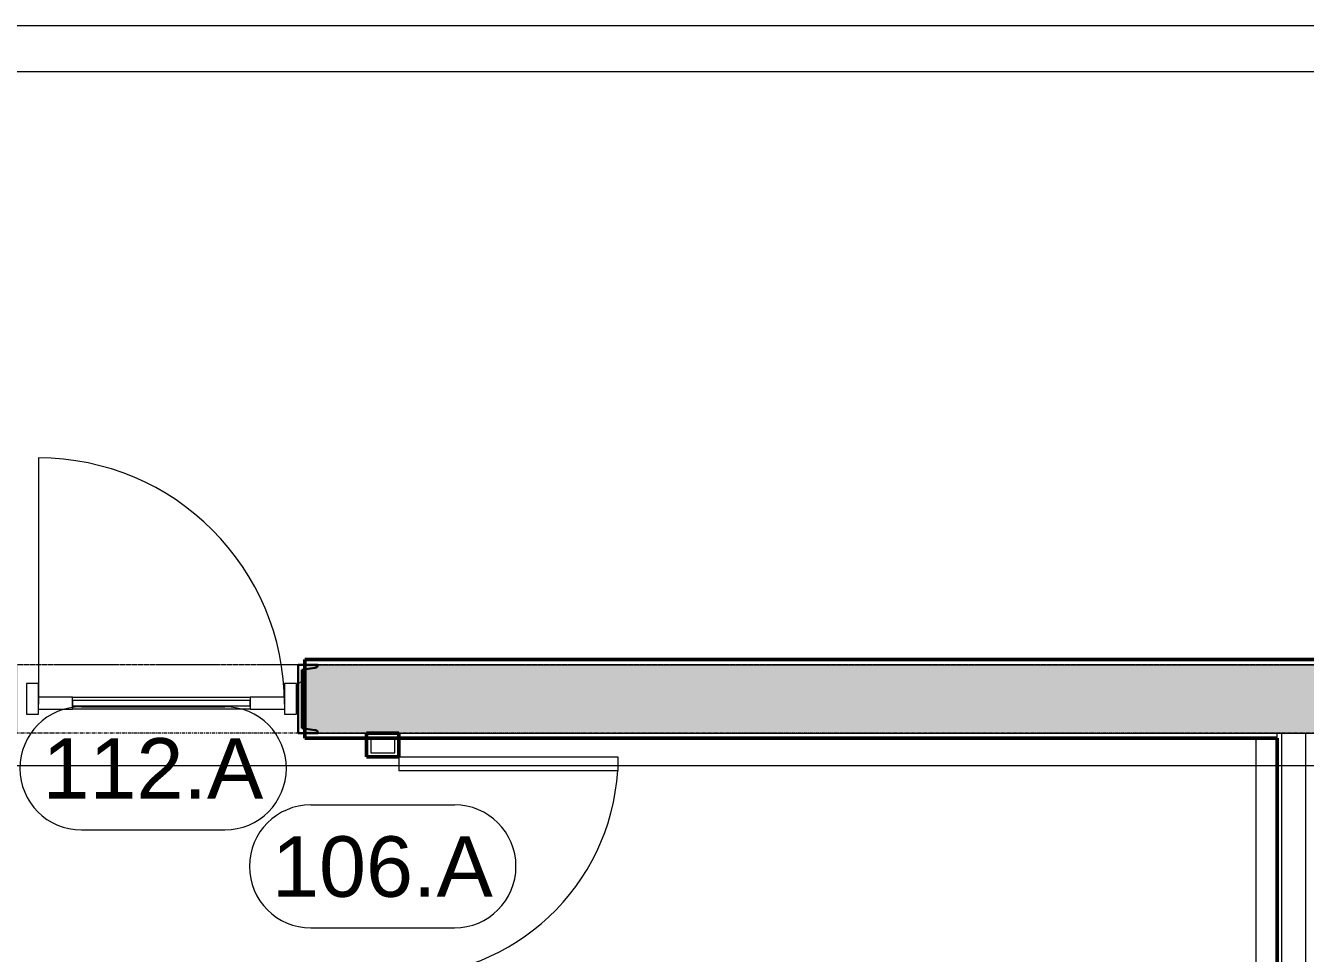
# Model space of a CAD drawing. Header units: inches. Extents: x 23906 to 26716, y -23130 to -20467.
# Drawn here: x 25119.9 to 25307.1, y -22401.8 to -22266.1 of the extents above; entities that cross this region are included whole.
import ezdxf

# ---------------------------------------------------------------- set-up
doc = ezdxf.new("R2010")
doc.units = ezdxf.units.IN
doc.header["$MEASUREMENT"] = 0
doc.linetypes.add('Grid Line 1_2_', pattern=[0.875, 0.5, -0.125, 0.125, -0.125])
for name, color, linetype, lineweight in [('A-AREA', 32, 'Continuous', 9), ('A-DOOR', 31, 'Continuous', 13), ('A-DOOR-IDEN', 31, 'Continuous', 9), ('A-FLOR', 192, 'Continuous', 13), ('A-GLAZ-CWMG', 51, 'Continuous', 9), ('A-WALL', 113, 'Continuous', 13), ('A-WALL-PATT', 111, 'Continuous', 50), ('G-ANNO-SYMB', 111, 'Continuous', 9), ('I-WALL', 2, 'Continuous', 13), ('L-SITE-WALL', 31, 'Continuous', 13), ('S-COLS', 52, 'Continuous', 9), ('S-GRID', 1, 'Continuous', 9)]:
    doc.layers.add(name, color=color, linetype=linetype, lineweight=lineweight)
doc.styles.add('Arial_1', font='arial.ttf', dxfattribs={"height": 8.851796})
pattern_1 = [(0, (0, 0), (30.72, 7.68), [1.267, -21.773, 1.267, -21.773, -122.88]), (0, (0, 0), (30.72, 7.68), [-46.08, 1.267, -44.813, 1.267, -21.773, -53.76]), (0, (0, 0), (30.72, 7.68), [-115.2, 1.267, -14.093, 1.267, -37.133]), (120, (11.52, 3.84), (-22.0110751, 22.7643004), [1.267, -21.773, 1.267, -21.773, -122.88]), (120, (11.52, 3.84), (-22.0110751, 22.7643004), [-46.08, 1.267, -44.813, 1.267, -21.773, -53.76]), (120, (11.52, 3.84), (-22.0110751, 22.7643004), [-115.2, 1.267, -14.093, 1.267, -37.133]), (240, (15.36, 19.2), (-8.7089249, -30.4443004), [1.267, -21.773, 1.267, -21.773, -122.88]), (240, (15.36, 19.2), (-8.7089249, -30.4443004), [-46.08, 1.267, -44.813, 1.267, -21.773, -53.76]), (240, (15.36, 19.2), (-8.7089249, -30.4443004), [-115.2, 1.267, -14.093, 1.267, -37.133])]

# ---------------------------------------------------------------- blocks, each defined once
blk = doc.blocks.new('Single-Flush - 32_ x 84_-460923-Enlarged First Floor Plan _East_')
at = {"layer": 'A-DOOR', "lineweight": 20}
for p, q in [((14, -2.37), (14, -34.38)), ((16, -2.37), (14, -2.37)), ((16, -2.37), (16, -34.38)), ((16, -34.38), (14, -34.38))]:
    blk.add_line(p, q, dxfattribs=at)
at = {"layer": 'A-DOOR', "lineweight": 9}
blk.add_arc((16, -2.37), 32.07, 180, 266.4241, dxfattribs=at)
blk = doc.blocks.new('Door_Single_Storefront - one-1317095-Enlarged First Floor Plan _East_')
at = {"layer": 'A-DOOR'}
for p, q in [((-18, 36), (-18, 0)), ((-13, 1), (-18, 1)), ((-13, -0.75), (-13, 1)), ((-13, 1), (13, 1)), ((13, 0.5), (-13, 0.5)), ((-13, 0.5), (-13, -0.25)), ((18, 1), (13, 1)), ((13, 1), (13, -0.75)), ((13, -0.25), (13, 0.5)), ((-18, -0.75), (-13, -0.75)), ((-13, -0.25), (13, -0.25)), ((13, -0.75), (-13, -0.75)), ((13, -0.75), (18, -0.75))]:
    blk.add_line(p, q, dxfattribs=at)
blk.add_arc((-18, 0), 36, 360, 90, dxfattribs=at)
blk = doc.blocks.new('Rectangular Mullion - Interior 1_75_ x 4_5_-1317096-Enlarged First Floor Plan _East_')
at = {"layer": 'A-GLAZ-CWMG', "lineweight": 20}
for p, q in [((-1.75, 1.5), (0, 1.5)), ((-1.75, -3), (-1.75, 1.5)), ((0, 1.5), (0, -3)), ((0, -3), (-1.75, -3))]:
    blk.add_line(p, q, dxfattribs=at)
blk = doc.blocks.new('Rectangular Mullion - Interior 1_75_ x 4_5_-1317097-Enlarged First Floor Plan _East_')
at = {"layer": 'A-GLAZ-CWMG', "lineweight": 20}
for p, q in [((0, 1.5), (-1.75, 1.5)), ((-1.75, 1.5), (-1.75, -3)), ((0, -3), (0, 1.5)), ((-1.75, -3), (0, -3))]:
    blk.add_line(p, q, dxfattribs=at)
blk = doc.blocks.new('Door Tag - Door Tag-4658-Enlarged First Floor Plan _East_')
at = {"layer": 'A-DOOR-IDEN'}
for p, q in [((-0.109375, 0.09375), (0.109375, 0.09375)), ((-0.109375, -0.09375), (0.109375, -0.09375))]:
    blk.add_line(p, q, dxfattribs=at)
for centre, start, end in [((-0.109375, 0), 90, 270), ((0.109375, 0), 270, 90)]:
    blk.add_arc(centre, 0.09375, start, end, dxfattribs=at)

msp = doc.modelspace()

# ---------------------------------------------------------------- hatches: boundary and pattern name
at = {"layer": 'A-WALL-PATT', "lineweight": 9}
h = msp.add_hatch(dxfattribs=at)
h.set_pattern_fill('FP_9', color=256, style=0, pattern_type=2)
h.set_pattern_definition([(161.57, (0.48, 0.48), (-3.839953776, -1.544e-05), [0, -27.322, 3.034, 0]), (18.43, (-0.48, 0.48), (-3.839953776, 1.544e-05), [0, -27.322, 3.034, 0]), (108.43, (0.48, 0.48), (1.919622, -9.60052459), [9.106, -21.25]), (71.57, (-0.48, 0.48), (1.919622, 9.60052459), [9.106, -21.25])])
h.paths.add_polyline_path([(25739.52, -22369.55), (25739.52, -22359.55), (25562.77, -22359.55), (25562.77, -22369.55), (25689.85, -22369.55)], flags=0)
h.paths.add_polyline_path([(25482.27, -22369.55), (25482.27, -22359.55), (25160.77, -22359.55), (25160.77, -22369.55), (25420.26, -22369.55)], flags=0)
h.paths.add_polyline_path([(25118.77, -22369.55), (25118.77, -22359.55), (24919.52, -22359.55), (24919.52, -22369.55), (25015.88, -22369.55)], flags=0)
h.paths.add_polyline_path([(24842.89, -22369.55), (24842.89, -22359.55), (24630.02, -22359.55), (24630.02, -22369.55), (24813.69, -22369.55)], flags=0)
h = msp.add_hatch(dxfattribs=at)
h.set_pattern_fill('FP_8', color=256, style=0, pattern_type=2)
h.set_pattern_definition(pattern_1)
h.paths.add_polyline_path([(25169.77, -22787.3), (25170.39, -22787.3), (25170.39, -22627.05), (25169.77, -22627.05), (25169.77, -22786.55)], flags=0)
h.paths.add_polyline_path([(25169.77, -22623.55), (25170.39, -22623.55), (25170.39, -22602.68), (25172.14, -22602.68), (25172.14, -22602.05), (25169.77, -22602.05), (25169.77, -22622.93)], flags=0)
h.paths.add_polyline_path([(25169.77, -22566.05), (25172.14, -22566.05), (25172.14, -22565.43), (25170.39, -22565.43), (25170.39, -22553.68), (25172.14, -22553.68), (25172.14, -22553.05), (25169.77, -22553.05)], flags=0)
h.paths.add_polyline_path([(25172.14, -22517.05), (25172.14, -22516.43), (25170.39, -22516.43), (25170.39, -22405.68), (25172.14, -22405.68), (25172.14, -22405.05), (25169.77, -22405.05), (25169.77, -22517.05)], flags=0)
h.paths.add_polyline_path([(25169.77, -22373.05), (25172.14, -22373.05), (25172.14, -22372.43), (25170.39, -22372.43), (25170.39, -22369.55), (25169.77, -22369.55)], flags=0)
h = msp.add_hatch(dxfattribs=at)
h.set_pattern_fill('FP_8', color=256, style=0, pattern_type=2)
h.set_pattern_definition(pattern_1)
h.paths.add_polyline_path([(25173.89, -22787.3), (25174.52, -22787.3), (25174.52, -22602.05), (25172.14, -22602.05), (25172.14, -22602.68), (25173.89, -22602.68), (25173.89, -22786.55)], flags=0)
h.paths.add_polyline_path([(25174.52, -22566.05), (25174.52, -22561.05), (25173.89, -22561.05), (25173.89, -22565.43), (25172.14, -22565.43), (25172.14, -22566.05)], flags=0)
h.paths.add_polyline_path([(25174.52, -22557.55), (25174.52, -22553.05), (25172.14, -22553.05), (25172.14, -22553.68), (25173.89, -22553.68), (25173.89, -22557.55)], flags=0)
h.paths.add_polyline_path([(25172.14, -22517.05), (25174.52, -22517.05), (25174.52, -22405.05), (25172.14, -22405.05), (25172.14, -22405.68), (25173.89, -22405.68), (25173.89, -22516.43), (25172.14, -22516.43)], flags=0)
h.paths.add_polyline_path([(25172.14, -22373.05), (25174.52, -22373.05), (25174.52, -22369.55), (25170.39, -22369.55), (25170.39, -22370.18), (25173.89, -22370.18), (25173.89, -22372.43), (25172.14, -22372.43)], flags=0)
h = msp.add_hatch(dxfattribs=at)
h.set_pattern_fill('FP_8', color=256, style=0, pattern_type=2)
h.set_pattern_definition(pattern_1)
h.paths.add_polyline_path([(25303.64, -22787.3), (25303.64, -22561.05), (25303.02, -22561.05), (25303.02, -22787.3)], flags=0)
h.paths.add_polyline_path([(25303.64, -22557.55), (25303.64, -22369.55), (25303.02, -22369.55), (25303.02, -22557.55)], flags=0)
at = {"layer": 'S-COLS'}
h = msp.add_hatch(dxfattribs=at)
h.set_pattern_fill('FP_12', color=256, style=0, pattern_type=2)
h.set_pattern_definition([(45, (0, 0), (-9.503515, 9.503515), []), (45, (0, 14.4), (-9.503515, 9.503515), [])])
h.paths.add_polyline_path([(25159.77, -22369.55), (25162.66, -22369.55), (25162.53, -22369.24), (25162.22, -22369.12), (25160.29, -22368.81), (25160.29, -22360.29), (25162.22, -22359.99), (25162.53, -22359.86), (25162.66, -22359.55), (25159.77, -22359.55)], flags=0)

# ---------------------------------------------------------------- linework, layer by layer
at = {"layer": 'A-AREA'}
msp.add_line((25299.89, -22370.3), (25299.89, -22427.4), dxfattribs=at)
at = {"layer": 'A-FLOR'}
msp.add_line((24603.39, -22266.05), (26010.64, -22266.05), dxfattribs=at)
at = {"layer": 'A-WALL'}
for p, q in [((25160.77, -22359.55), (25482.27, -22359.55)), ((25160.77, -22369.55), (25482.27, -22369.55)), ((25170.39, -22370.18), (25173.89, -22370.18)), ((25170.39, -22370.18), (25170.39, -22372.43)), ((25173.89, -22372.43), (25173.89, -22370.18)), ((25303.02, -22370.3), (25303.02, -22369.55)), ((25303.64, -22369.55), (25303.64, -22557.55)), ((25307.14, -22369.55), (25307.14, -22787.3)), ((25170.39, -22372.43), (25173.89, -22372.43))]:
    msp.add_line(p, q, dxfattribs=at)
at = {"layer": 'G-ANNO-SYMB'}
for p, q in [((26314.63, -22272.83), (23915.52, -22272.83)), ((26313.52, -22374.36), (23919.06, -22374.36))]:
    msp.add_line(p, q, dxfattribs=at)
at = {"layer": 'I-WALL', "lineweight": 50}
for p, q in [((25174.52, -22369.55), (25169.77, -22369.55)), ((25169.77, -22369.55), (25169.77, -22373.05)), ((25174.52, -22373.05), (25174.52, -22369.55)), ((25303.02, -22370.3), (25303.02, -22556.93)), ((25169.77, -22373.05), (25174.52, -22373.05))]:
    msp.add_line(p, q, dxfattribs=at)
at = {"layer": 'L-SITE-WALL', "lineweight": 50}
for p, q in [((25482.27, -22358.8), (25160.77, -22358.8)), ((25160.77, -22358.8), (25160.77, -22370.3)), ((25160.77, -22370.3), (25303.02, -22370.3))]:
    msp.add_line(p, q, dxfattribs=at)
at = {"layer": 'S-COLS', "lineweight": 30}
for p, q in [((25162.66, -22359.55), (25159.77, -22359.55)), ((25159.77, -22359.55), (25159.77, -22369.55)), ((25160.29, -22360.29), (25162.22, -22359.99)), ((25160.29, -22368.81), (25160.29, -22360.29)), ((25162.22, -22369.12), (25160.29, -22368.81)), ((25159.77, -22369.55), (25162.66, -22369.55))]:
    msp.add_line(p, q, dxfattribs=at)
for centre, start, end in [((25162.22, -22359.55), 270, 0), ((25162.22, -22369.55), 0, 90)]:
    msp.add_arc(centre, 0.436, start, end, dxfattribs=at)
at = {"layer": 'S-GRID', "linetype": 'Grid Line 1_2_'}
for p, q in [((26649, -22359.55), (24012.52, -22359.55)), ((26535.93, -22359.55), (24012.52, -22359.55)), ((26601, -22369.55), (24012.52, -22369.55))]:
    msp.add_line(p, q, dxfattribs=at)

# ---------------------------------------------------------------- block references
at = {"layer": 'A-DOOR'}
msp.add_blockref('Door_Single_Storefront - one-1317095-Enlarged First Floor Plan _East_', (25139.77, -22365.3), dxfattribs=at)
at = {"layer": 'A-DOOR', "rotation": 90}
msp.add_blockref('Single-Flush - 32_ x 84_-460923-Enlarged First Floor Plan _East_', (25172.14, -22389.05), dxfattribs=at)
at = {"layer": 'A-DOOR-IDEN', "xscale": 95.99999999999994, "yscale": 95.99999999999994, "zscale": 95.99999999999994}
for p in [(25138.55, -22374.71), (25172.14, -22389.05)]:
    msp.add_blockref('Door Tag - Door Tag-4658-Enlarged First Floor Plan _East_', p, dxfattribs=at)
at = {"layer": 'A-GLAZ-CWMG', "rotation": 180}
msp.add_blockref('Rectangular Mullion - Interior 1_75_ x 4_5_-1317097-Enlarged First Floor Plan _East_', (25120.02, -22365.3), dxfattribs=at)
at = {"layer": 'A-GLAZ-CWMG', "extrusion": (0, 0, -1), "rotation": 180}
msp.add_blockref('Rectangular Mullion - Interior 1_75_ x 4_5_-1317096-Enlarged First Floor Plan _East_', (-25159.52, -22365.3), dxfattribs=at)

# ---------------------------------------------------------------- texts
at = {"layer": 'A-DOOR-IDEN', "char_height": 8.852, "width": 38.556, "attachment_point": 2, "line_spacing_factor": 0.938532, "style": 'Arial_1'}
for s, insert in [('112.A', (25138.51, -22370.3)), ('106.A', (25172.1, -22384.65))]:
    msp.add_mtext(s, dxfattribs=dict(at, insert=insert))

doc.saveas('drawing.dxf')
